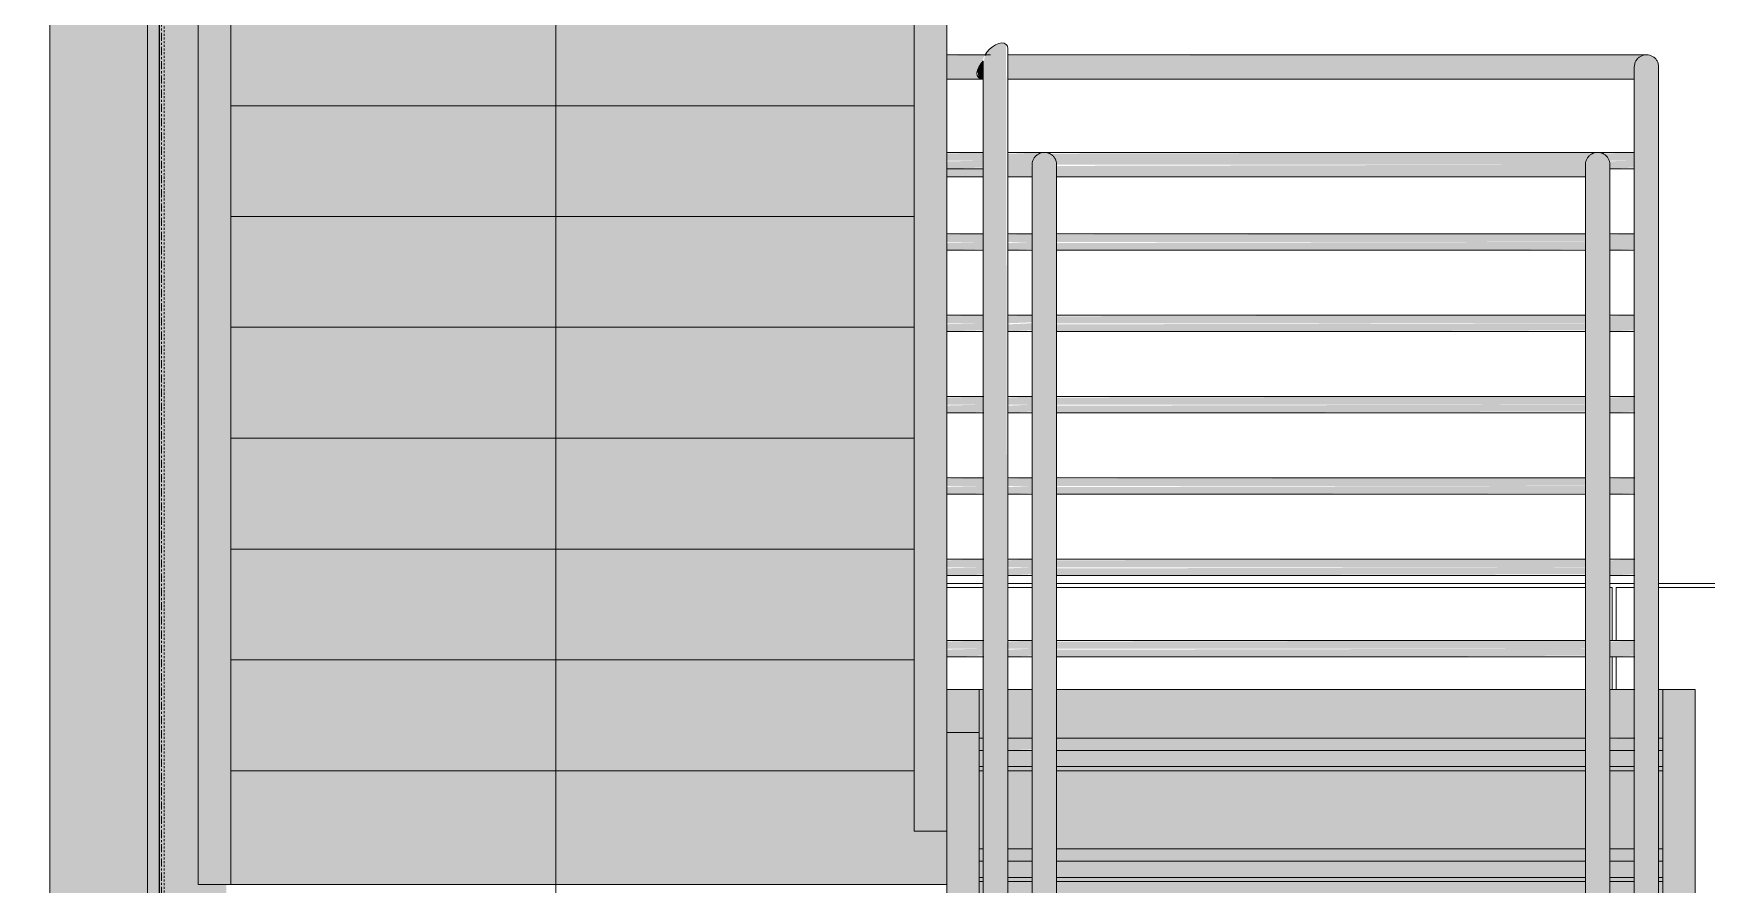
# Model space of a CAD drawing. Header units: inches. Extents: x -27425 to 3657, y -265 to 853.
# Drawn here: x -1337.9 to -1235, y 174.9 to 227.2 of the extents above; entities that cross this region are included whole.
import ezdxf

# ---------------------------------------------------------------- set-up
doc = ezdxf.new("R2010")
doc.units = ezdxf.units.IN
doc.header["$MEASUREMENT"] = 0
doc.linetypes.add('Grid Line 1_2_', pattern=[0.875, 0.5, -0.125, 0.125, -0.125])
doc.linetypes.add('Hidden 1_8_', pattern=[0.1875, 0.125, -0.0625])
for name, color, linetype, lineweight in [('A-FLOR-HRAL', 11, 'Continuous', 9), ('A-WALL', 113, 'Continuous', 9), ('A-WALL-PATT', 111, 'Continuous', 25), ('G-ANNO-SYMB', 111, 'Continuous', 9), ('S-COLS', 52, 'Continuous', 9), ('S-GRID', 1, 'Continuous', 9), ('S-STRS', 31, 'Continuous', 9)]:
    doc.layers.add(name, color=color, linetype=linetype, lineweight=lineweight)

# ---------------------------------------------------------------- blocks, each defined once
blk = doc.blocks.new('W-Wide Flange-Column - W10X33-914859-Section 5')
at = {"layer": 'S-COLS', "linetype": 'Hidden 1_8_'}
blk.add_line((21626.46, 240), (21626.46, 83), dxfattribs=at)
blk = doc.blocks.new('Railing - Railing-908042-Section 5')
at = {"layer": 'A-FLOR-HRAL'}
for points in [[(21716.8, 225.14), (21716.9, 225.52), (21717.18, 225.79), (21717.36, 225.89), (21678.3, 225.83), (21678.3, 225.14), (21712.16, 225.14)], [(21716.8, 163.84), (21716.9, 164.22), (21717.18, 164.49), (21717.55, 164.59), (21717.93, 164.49), (21718.2, 164.22), (21718.3, 163.84), (21718.28, 225.34), (21718.08, 225.67), (21717.75, 225.87), (21717.36, 225.87), (21717, 225.65), (21716.83, 225.34), (21716.8, 225.14), (21716.8, 164.37)], [(21678.3, 224.39), (21716.8, 224.42), (21716.8, 225.14), (21678.3, 225.14), (21678.3, 224.4)], [(21707.32, 219.14), (21713.8, 219.14), (21713.9, 219.52), (21714.18, 219.79), (21714.36, 219.89), (21680.85, 219.82), (21681.08, 219.67), (21681.28, 219.34), (21681.3, 219.14), (21702.48, 219.14)], [(21707.32, 218.39), (21713.8, 218.42), (21713.8, 219.14), (21681.3, 219.06), (21681.3, 218.39), (21702.48, 218.39)], [(21715.3, 157.84), (21715.28, 219.34), (21715.08, 219.67), (21714.75, 219.87), (21714.36, 219.87), (21714.02, 219.67), (21713.83, 219.34), (21713.8, 219.14), (21713.83, 158.04), (21714.02, 158.37), (21714.36, 158.57), (21714.75, 158.57), (21715.08, 158.37), (21715.28, 158.04)], [(21715.25, 219.39), (21716.8, 219.39), (21716.8, 219.89), (21714.85, 219.82), (21715.11, 219.64), (21715.25, 219.39)], [(21715.3, 218.89), (21716.8, 218.96), (21716.8, 219.39), (21715.28, 219.34), (21715.3, 218.89)]]:
    blk.add_hatch(color=256, dxfattribs=at).paths.add_polyline_path(points, flags=0)
h = blk.add_hatch(color=256, dxfattribs=at)
h.paths.add_polyline_path([(21702.48, 214.39), (21713.8, 214.4), (21713.8, 214.89), (21681.3, 214.82), (21681.3, 214.39), (21697.64, 214.39)], flags=0)
h.paths.add_polyline_path([(21679.8, 214.39), (21679.8, 214.89), (21678.3, 214.82), (21678.3, 214.39)], flags=0)
h.paths.add_polyline_path([(21715.3, 214.39), (21716.8, 214.39), (21716.8, 214.89), (21715.3, 214.82), (21715.3, 214.39)], flags=0)
h = blk.add_hatch(color=256, dxfattribs=at)
h.paths.add_polyline_path([(21707.32, 213.89), (21713.8, 213.96), (21713.8, 214.39), (21681.3, 214.32), (21681.3, 213.89), (21702.48, 213.89)], flags=0)
h.paths.add_polyline_path([(21678.3, 213.89), (21679.8, 213.96), (21679.8, 214.39), (21678.3, 214.32), (21678.3, 213.9)], flags=0)
h.paths.add_polyline_path([(21715.32, 213.89), (21716.8, 213.96), (21716.8, 214.39), (21715.3, 214.39), (21715.3, 213.89)], flags=0)
h = blk.add_hatch(color=256, dxfattribs=at)
h.paths.add_polyline_path([(21678.3, 209.39), (21679.8, 209.45), (21679.8, 209.89), (21678.3, 209.82), (21678.3, 209.45)], flags=0)
h.paths.add_polyline_path([(21683.11, 209.39), (21713.8, 209.4), (21713.8, 209.89), (21681.3, 209.82), (21681.3, 209.39)], flags=0)
h.paths.add_polyline_path([(21716.8, 209.39), (21716.8, 209.89), (21715.3, 209.82), (21715.3, 209.39)], flags=0)
h = blk.add_hatch(color=256, dxfattribs=at)
h.paths.add_polyline_path([(21697.64, 208.89), (21713.8, 208.96), (21713.8, 209.39), (21681.3, 209.32), (21681.3, 208.89), (21692.8, 208.89)], flags=0)
h.paths.add_polyline_path([(21715.3, 208.89), (21716.8, 208.96), (21716.8, 209.39), (21715.3, 209.39), (21715.3, 208.89)], flags=0)
h.paths.add_polyline_path([(21678.3, 208.89), (21679.8, 208.96), (21679.8, 209.39), (21678.3, 209.32), (21678.3, 208.9)], flags=0)
h = blk.add_hatch(color=256, dxfattribs=at)
h.paths.add_polyline_path([(21697.64, 204.39), (21713.8, 204.4), (21713.8, 204.89), (21681.3, 204.82), (21681.3, 204.39), (21692.8, 204.39)], flags=0)
h.paths.add_polyline_path([(21679.8, 204.39), (21679.8, 204.89), (21678.3, 204.82), (21678.3, 204.39)], flags=0)
h.paths.add_polyline_path([(21715.3, 204.39), (21716.8, 204.39), (21716.8, 204.89), (21715.3, 204.82), (21715.3, 204.39)], flags=0)
h = blk.add_hatch(color=256, dxfattribs=at)
h.paths.add_polyline_path([(21678.3, 203.89), (21679.8, 203.96), (21679.8, 204.39), (21678.3, 204.32), (21678.3, 203.9)], flags=0)
h.paths.add_polyline_path([(21681.3, 203.89), (21713.8, 203.96), (21713.8, 204.39), (21681.3, 204.32), (21681.3, 203.9)], flags=0)
h.paths.add_polyline_path([(21715.3, 203.89), (21716.8, 203.96), (21716.8, 204.39), (21715.3, 204.39), (21715.3, 203.89)], flags=0)
h = blk.add_hatch(color=256, dxfattribs=at)
h.paths.add_polyline_path([(21697.64, 199.39), (21713.8, 199.4), (21713.8, 199.89), (21681.3, 199.82), (21681.3, 199.39), (21692.8, 199.39)], flags=0)
h.paths.add_polyline_path([(21679.8, 199.39), (21679.8, 199.89), (21678.3, 199.82), (21678.3, 199.39)], flags=0)
h.paths.add_polyline_path([(21715.3, 199.39), (21716.8, 199.39), (21716.8, 199.89), (21715.3, 199.82), (21715.3, 199.39)], flags=0)
h = blk.add_hatch(color=256, dxfattribs=at)
h.paths.add_polyline_path([(21678.3, 198.89), (21679.8, 198.96), (21679.8, 199.39), (21678.3, 199.32), (21678.3, 198.9)], flags=0)
h.paths.add_polyline_path([(21681.3, 198.89), (21713.8, 198.96), (21713.8, 199.39), (21681.3, 199.32), (21681.3, 198.9)], flags=0)
h.paths.add_polyline_path([(21715.3, 198.89), (21716.8, 198.96), (21716.8, 199.39), (21715.3, 199.39), (21715.3, 198.89)], flags=0)
h = blk.add_hatch(color=256, dxfattribs=at)
h.paths.add_polyline_path([(21697.64, 194.39), (21713.8, 194.4), (21713.8, 194.89), (21681.3, 194.82), (21681.3, 194.39), (21692.8, 194.39)], flags=0)
h.paths.add_polyline_path([(21679.8, 194.39), (21679.8, 194.89), (21678.3, 194.82), (21678.3, 194.39)], flags=0)
h.paths.add_polyline_path([(21715.3, 194.39), (21716.8, 194.39), (21716.8, 194.89), (21715.3, 194.82), (21715.3, 194.39)], flags=0)
h = blk.add_hatch(color=256, dxfattribs=at)
h.paths.add_polyline_path([(21678.3, 193.89), (21679.8, 193.96), (21679.8, 194.39), (21678.3, 194.32), (21678.3, 193.9)], flags=0)
h.paths.add_polyline_path([(21681.3, 193.89), (21713.8, 193.96), (21713.8, 194.39), (21681.3, 194.32), (21681.3, 193.9)], flags=0)
h.paths.add_polyline_path([(21715.3, 193.89), (21716.8, 193.96), (21716.8, 194.39), (21715.3, 194.39), (21715.3, 193.89)], flags=0)
h = blk.add_hatch(color=256, dxfattribs=at)
h.paths.add_polyline_path([(21697.64, 189.39), (21713.8, 189.4), (21713.8, 189.89), (21681.3, 189.82), (21681.3, 189.39), (21692.8, 189.39)], flags=0)
h.paths.add_polyline_path([(21679.8, 189.39), (21679.8, 189.89), (21678.3, 189.82), (21678.3, 189.39)], flags=0)
h.paths.add_polyline_path([(21715.3, 189.39), (21716.8, 189.39), (21716.8, 189.89), (21715.3, 189.82), (21715.3, 189.39)], flags=0)
h = blk.add_hatch(color=256, dxfattribs=at)
h.paths.add_polyline_path([(21697.64, 188.89), (21713.8, 188.96), (21713.8, 189.39), (21681.3, 189.32), (21681.3, 188.89)], flags=0)
h.paths.add_polyline_path([(21678.3, 188.89), (21679.8, 188.96), (21679.8, 189.39), (21678.3, 189.32), (21678.3, 188.9)], flags=0)
h.paths.add_polyline_path([(21715.3, 188.89), (21716.8, 188.96), (21716.8, 189.39), (21715.3, 189.39), (21715.3, 188.89)], flags=0)
for p, q in [((21717.55, 225.89), (21678.3, 225.89)), ((21678.3, 224.39), (21716.8, 224.39)), ((21716.8, 225.14), (21716.8, 163.84)), ((21718.3, 163.84), (21718.3, 225.14)), ((21714.55, 219.89), (21680.55, 219.89)), ((21713.8, 219.14), (21713.8, 157.84)), ((21716.81, 219.89), (21714.55, 219.89)), ((21715.3, 157.84), (21715.3, 219.14)), ((21681.3, 218.39), (21713.8, 218.39)), ((21715.3, 218.89), (21716.81, 218.89)), ((21679.8, 214.89), (21678.3, 214.89)), ((21713.8, 214.89), (21681.3, 214.89)), ((21716.81, 214.89), (21715.3, 214.89)), ((21678.3, 213.89), (21679.8, 213.89)), ((21681.3, 213.89), (21713.81, 213.89)), ((21715.3, 213.89), (21716.81, 213.89)), ((21679.8, 209.89), (21678.3, 209.89)), ((21713.81, 209.89), (21681.3, 209.89)), ((21716.81, 209.89), (21715.3, 209.89)), ((21678.3, 208.89), (21679.8, 208.89)), ((21681.3, 208.89), (21713.81, 208.89)), ((21715.3, 208.89), (21716.81, 208.89)), ((21679.8, 204.89), (21678.28, 204.89)), ((21713.81, 204.89), (21681.3, 204.89)), ((21716.83, 204.89), (21715.3, 204.89)), ((21678.28, 203.89), (21679.8, 203.89)), ((21681.3, 203.89), (21713.81, 203.89)), ((21715.3, 203.89), (21716.83, 203.89)), ((21679.83, 199.89), (21678.28, 199.89)), ((21713.83, 199.89), (21681.28, 199.89)), ((21716.83, 199.89), (21715.28, 199.89)), ((21678.28, 198.89), (21679.83, 198.89)), ((21681.28, 198.89), (21713.83, 198.89)), ((21715.28, 198.89), (21716.83, 198.89)), ((21679.83, 194.89), (21678.28, 194.89)), ((21713.83, 194.89), (21681.28, 194.89)), ((21716.83, 194.89), (21715.28, 194.89)), ((21678.28, 193.89), (21679.83, 193.89)), ((21681.28, 193.89), (21713.83, 193.89)), ((21715.28, 193.89), (21716.83, 193.89)), ((21679.83, 189.89), (21678.28, 189.89)), ((21713.83, 189.89), (21681.28, 189.89)), ((21716.83, 189.89), (21715.28, 189.89)), ((21678.28, 188.89), (21679.83, 188.89)), ((21681.28, 188.89), (21713.83, 188.89)), ((21715.28, 188.89), (21716.83, 188.89))]:
    blk.add_line(p, q, dxfattribs=at)
for points in [[(21718.3, 225.14), (21718.3, 225.21), (21718.29, 225.34), (21718.21, 225.52), (21718.09, 225.68), (21717.93, 225.8), (21717.75, 225.87), (21717.49, 225.91), (21717.23, 225.84), (21717.02, 225.68), (21716.9, 225.52), (21716.82, 225.34), (21716.8, 225.21), (21716.8, 225.14)], [(21715.3, 219.14), (21715.3, 219.21), (21715.29, 219.34), (21715.21, 219.52), (21715.09, 219.68), (21714.93, 219.8), (21714.75, 219.87), (21714.49, 219.91), (21714.23, 219.84), (21714.02, 219.68), (21713.9, 219.52), (21713.82, 219.34), (21713.8, 219.21), (21713.8, 219.14)]]:
    blk.add_open_spline(points, degree=3, knots=[0, 0, 0, 0, 0.083333, 0.166667, 0.25, 0.333333, 0.416667, 0.5, 0.666667, 0.75, 0.833333, 0.916667, 1, 1, 1, 1], dxfattribs=at)
blk = doc.blocks.new('Railing - Railing-908046-Section 5')
at = {"layer": 'A-FLOR-HRAL'}
for points in [[(21676.8, 219.39), (21676.8, 219.89), (21674.55, 219.82), (21674.55, 219.39)], [(21674.55, 218.89), (21676.8, 218.96), (21676.8, 219.39), (21674.55, 219.33), (21674.55, 218.9)], [(21676.8, 214.39), (21676.8, 214.89), (21674.55, 214.82), (21674.55, 214.39)], [(21674.55, 213.89), (21676.8, 213.96), (21676.8, 214.39), (21674.55, 214.33), (21674.55, 213.9)], [(21676.8, 209.39), (21676.8, 209.89), (21674.55, 209.82), (21674.55, 209.39)], [(21674.55, 208.89), (21676.8, 208.96), (21676.8, 209.39), (21674.55, 209.33), (21674.55, 208.9)], [(21676.8, 204.39), (21676.8, 204.89), (21674.55, 204.82), (21674.55, 204.39), (21675.85, 204.39)], [(21675.85, 203.89), (21676.8, 203.96), (21676.8, 204.39), (21674.55, 204.33), (21674.55, 203.89)], [(21676.8, 199.39), (21676.8, 199.89), (21674.55, 199.82), (21674.55, 199.39), (21675.85, 199.39)], [(21675.85, 198.89), (21676.8, 198.96), (21676.8, 199.39), (21674.55, 199.33), (21674.55, 198.89)], [(21676.8, 194.39), (21676.8, 194.89), (21674.55, 194.82), (21674.55, 194.39), (21675.85, 194.39)], [(21675.85, 193.89), (21676.8, 193.96), (21676.8, 194.39), (21674.55, 194.33), (21674.55, 193.89)], [(21676.8, 189.39), (21676.8, 189.89), (21674.55, 189.82), (21674.55, 189.39), (21675.85, 189.39)], [(21674.55, 188.89), (21676.8, 188.96), (21676.8, 189.39), (21674.55, 189.33), (21674.55, 188.9)]]:
    blk.add_hatch(color=256, dxfattribs=at).paths.add_polyline_path(points, flags=0)
for p, q in [((21676.8, 219.89), (21674.55, 219.89)), ((21674.55, 218.89), (21676.8, 218.89)), ((21676.8, 214.89), (21674.55, 214.89)), ((21674.55, 213.89), (21676.8, 213.89)), ((21676.8, 209.89), (21674.55, 209.89)), ((21674.55, 208.89), (21676.8, 208.89)), ((21676.83, 204.89), (21674.55, 204.89)), ((21674.55, 203.89), (21676.83, 203.89)), ((21676.83, 199.89), (21674.55, 199.89)), ((21674.55, 198.89), (21676.83, 198.89)), ((21676.83, 194.89), (21674.55, 194.89)), ((21674.55, 193.89), (21676.83, 193.89)), ((21676.83, 189.89), (21674.55, 189.89)), ((21674.55, 188.89), (21676.83, 188.89))]:
    blk.add_line(p, q, dxfattribs=at)
blk = doc.blocks.new('Top Rail Type - Top Rail_Internal_-908134-Section 5')
at = {"layer": 'A-FLOR-HRAL'}
for points in [[(21676.8, 169.9), (21676.9, 170.11), (21677.18, 170.27), (21677.75, 170.31), (21678.2, 170.11), (21678.3, 169.9), (21678.2, 226.53), (21677.93, 226.62), (21677.49, 226.47), (21677.18, 226.23), (21676.89, 225.79), (21676.8, 225.31), (21676.8, 170.2)], [(21676.52, 225.14), (21676.9, 225.89), (21674.55, 225.83), (21674.55, 225.14)], [(21676.76, 224.39), (21676.8, 224.4), (21676.8, 225.52), (21676.52, 225.14), (21676.44, 224.95), (21676.5, 224.49), (21676.61, 224.42)], [(21676.76, 224.39), (21676.5, 224.49), (21676.41, 224.77), (21676.52, 225.14), (21674.55, 225.14), (21674.55, 224.39)]]:
    blk.add_hatch(color=256, dxfattribs=at).paths.add_polyline_path(points, flags=0)
for p, q in [((21678.3, 169.9), (21678.3, 226.27)), ((21677.25, 225.89), (21674.55, 225.89)), ((21676.8, 225.48), (21676.8, 169.9)), ((21674.55, 224.39), (21676.76, 224.39))]:
    blk.add_line(p, q, dxfattribs=at)
at = {"layer": 'A-FLOR-HRAL', "flags": 128}
for points in [[(21676.9, 225.85), (21677.02, 226.05), (21677.18, 226.23), (21677.36, 226.39), (21677.55, 226.51), (21677.75, 226.59), (21677.93, 226.62), (21678.08, 226.6), (21678.2, 226.53), (21678.28, 226.42), (21678.3, 226.27)], [(21676.8, 225.52), (21676.64, 225.34), (21676.52, 225.14)], [(21676.52, 225.14), (21676.44, 224.95), (21676.41, 224.77), (21676.43, 224.61), (21676.5, 224.49), (21676.61, 224.42), (21676.76, 224.39)]]:
    blk.add_lwpolyline(points, dxfattribs=at)
blk = doc.blocks.new('Handrail Type - Handrail_Internal_-908220-Section 5')
at = {"layer": 'A-FLOR-HRAL'}
h = blk.add_hatch(color=256, dxfattribs=at)
h.paths.add_polyline_path([(21678.35, 218.39), (21679.8, 218.42), (21679.75, 219.14), (21678.3, 219.14), (21678.3, 218.39)], flags=0)
h.paths.add_polyline_path([(21676.8, 218.39), (21676.8, 218.89), (21674.55, 218.85), (21674.55, 218.39)], flags=0)
for points in [[(21679.8, 219.14), (21679.9, 219.52), (21680.18, 219.79), (21680.36, 219.89), (21678.3, 219.8), (21678.3, 219.14)], [(21681.3, 162.05), (21681.28, 219.34), (21681.08, 219.67), (21680.75, 219.87), (21680.36, 219.87), (21680.02, 219.67), (21679.83, 219.34), (21679.8, 219.14), (21679.83, 162.15), (21680.02, 162.34), (21680.36, 162.45), (21680.93, 162.41), (21681.2, 162.26), (21681.28, 162.15)]]:
    blk.add_hatch(color=256, dxfattribs=at).paths.add_polyline_path(points, flags=0)
for p, q in [((21680.55, 219.89), (21678.3, 219.89)), ((21679.8, 219.14), (21679.8, 162.05)), ((21681.3, 162.05), (21681.3, 219.14)), ((21674.55, 218.39), (21676.8, 218.39)), ((21678.3, 218.39), (21679.8, 218.39))]:
    blk.add_line(p, q, dxfattribs=at)
blk.add_open_spline([(21681.3, 219.14), (21681.3, 219.21), (21681.29, 219.34), (21681.21, 219.52), (21681.09, 219.68), (21680.93, 219.8), (21680.75, 219.87), (21680.49, 219.91), (21680.23, 219.84), (21680.02, 219.68), (21679.9, 219.52), (21679.82, 219.34), (21679.8, 219.21), (21679.8, 219.14)], degree=3, knots=[0, 0, 0, 0, 0.083333, 0.166667, 0.25, 0.333333, 0.416667, 0.5, 0.666667, 0.75, 0.833333, 0.916667, 1, 1, 1, 1], dxfattribs=at)

msp = doc.modelspace()

# ---------------------------------------------------------------- hatches: boundary and pattern name
at = {"layer": 'A-WALL'}
for points in [[(-1330.86, 80), (-1330.86, 240), (-1336.86, 240), (-1336.86, 80), (-1336.11, 80)], [(-1330.11, 80), (-1330.11, 240), (-1330.86, 240), (-1330.86, 80)]]:
    msp.add_hatch(color=256, dxfattribs=at).paths.add_polyline_path(points, flags=0)
at = {"layer": 'A-WALL-PATT', "lineweight": 9}
h = msp.add_hatch(dxfattribs=at)
h.set_pattern_fill('FP_19', color=256, style=0, pattern_type=2)
h.set_pattern_definition([(90, (22015.5, -723.5), (-193, -193), [48, -145]), (180, (22015.5, -723.5), (-2e-14, -193), [96.25, -96.75]), (270, (21919.25, -675.5), (-193, -193), [48, -145]), (180, (22015.5, -675.5), (-2e-14, -193), [96.25, -96.75]), (270, (21919, -675.5), (-193, -193), [48, -145]), (180, (21919, -675.5), (-2e-14, -193), [96.25, -96.75]), (90, (21822.75, -723.5), (-193, -193), [48, -145]), (180, (21919, -723.5), (-2e-14, -193), [96.25, -96.75]), (90, (21967.5, -675.25), (-193, -193), [48, -145]), (180, (22015.75, -675.25), (-2e-14, -193), [48.25, -144.75]), (180, (22015.75, -627.25), (-2e-14, -193), [48.25, -144.75]), (90, (21871, -675.25), (-193, -193), [48, -145]), (180, (21967.25, -675.25), (-2e-14, -193), [96.25, -96.75]), (270, (21967.25, -627.25), (-193, -193), [48, -145]), (180, (21967.25, -627.25), (-2e-14, -193), [96.25, -96.75]), (180, (21870.75, -675.25), (-2e-14, -193), [48, -145]), (270, (21870.75, -627.25), (-193, -193), [48, -145]), (180, (21870.75, -627.25), (-2e-14, -193), [48, -145]), (90, (22015.5, -627), (-193, -193), [48, -145]), (180, (22015.5, -627), (-2e-14, -193), [96.25, -96.75]), (270, (21919.25, -579), (-193, -193), [48, -145]), (180, (22015.5, -579), (-2e-14, -193), [96.25, -96.75]), (270, (21919, -579), (-193, -193), [48, -145]), (180, (21919, -579), (-2e-14, -193), [96.25, -96.75]), (270, (21822.75, -579), (-193, -193), [48, -145]), (180, (21919, -627), (-2e-14, -193), [96.25, -96.75]), (90, (21967.5, -578.75), (-193, -193), [48, -145]), (180, (22015.75, -578.75), (-2e-14, -193), [48.25, -144.75]), (180, (22015.75, -530.75), (-2e-14, -193), [48.25, -144.75]), (90, (21871, -578.75), (-193, -193), [48, -145]), (180, (21967.25, -578.75), (-2e-14, -193), [96.25, -96.75]), (270, (21967.25, -530.75), (-193, -193), [48, -145]), (180, (21967.25, -530.75), (-2e-14, -193), [96.25, -96.75]), (180, (21870.75, -578.75), (-2e-14, -193), [48, -145]), (270, (21870.75, -530.75), (-193, -193), [48, -145]), (180, (21870.75, -530.75), (-2e-14, -193), [48, -145])])
h.paths.add_polyline_path([(-1297.38, 0), (-1281.74, 0), (-1281.74, 52.3), (-1326, 52.3), (-1326, 0), (-1316.75, 0)], flags=0)
h.paths.add_polyline_path([(-1235.74, 0), (-1234.36, 0), (-1234.36, 83), (-1233.36, 83), (-1233.36, 227.78), (-1281.74, 227.78), (-1281.74, 225.89), (-1279.36, 225.89), (-1279.11, 226.23), (-1278.74, 226.51), (-1278.36, 226.62), (-1278.07, 226.51), (-1277.99, 226.27), (-1277.99, 225.89), (-1238.54, 225.87), (-1238.2, 225.67), (-1238.01, 225.34), (-1237.99, 224.61), (-1237.99, 186.89), (-1235.74, 186.89), (-1235.74, 113.59), (-1237.74, 113.59), (-1237.74, 120.59), (-1279.74, 120.59), (-1279.74, 116.88), (-1281.74, 116.88), (-1281.74, 103.3), (-1279.36, 103.3), (-1279.11, 103.63), (-1278.74, 103.92), (-1278.36, 104.03), (-1278.07, 103.92), (-1277.99, 103.67), (-1277.99, 103.3), (-1238.54, 103.27), (-1238.2, 103.08), (-1238.01, 102.74), (-1237.99, 102.02), (-1237.99, 64.3), (-1235.74, 64.3), (-1235.74, 1.4)], flags=0)
h.paths.add_polyline_path([(-1277.99, 64.3), (-1276.49, 64.3), (-1276.49, 66.3), (-1277.99, 66.3)], flags=0)
h.paths.add_polyline_path([(-1258.65, 64.3), (-1242.49, 64.3), (-1242.49, 66.3), (-1274.99, 66.3), (-1274.99, 64.3), (-1268.33, 64.3)], flags=0)
h.paths.add_polyline_path([(-1281.74, 64.3), (-1279.49, 64.3), (-1279.49, 66.3), (-1281.74, 66.3)], flags=0)
h.paths.add_polyline_path([(-1240.99, 64.3), (-1239.49, 64.3), (-1239.49, 66.3), (-1240.99, 66.3)], flags=0)
h.paths.add_polyline_path([(-1273.17, 67.3), (-1242.49, 67.3), (-1242.49, 71.3), (-1274.99, 71.3), (-1274.99, 67.3)], flags=0)
h.paths.add_polyline_path([(-1279.49, 67.3), (-1279.49, 71.3), (-1281.74, 71.3), (-1281.74, 67.3), (-1280.44, 67.3)], flags=0)
h.paths.add_polyline_path([(-1276.49, 67.3), (-1276.49, 71.3), (-1277.99, 71.3), (-1277.99, 67.3)], flags=0)
h.paths.add_polyline_path([(-1239.49, 67.3), (-1239.49, 71.3), (-1240.99, 71.3), (-1240.99, 67.3)], flags=0)
h.paths.add_polyline_path([(-1273.17, 72.3), (-1242.49, 72.3), (-1242.49, 76.3), (-1274.99, 76.3), (-1274.99, 72.3)], flags=0)
h.paths.add_polyline_path([(-1280.44, 72.3), (-1279.49, 72.3), (-1279.49, 76.3), (-1281.74, 76.3), (-1281.74, 72.3)], flags=0)
h.paths.add_polyline_path([(-1277.99, 72.3), (-1276.49, 72.3), (-1276.49, 76.3), (-1277.99, 76.3)], flags=0)
h.paths.add_polyline_path([(-1239.49, 72.3), (-1239.49, 76.3), (-1240.99, 76.3), (-1240.99, 72.3)], flags=0)
h.paths.add_polyline_path([(-1268.33, 77.3), (-1242.49, 77.3), (-1242.49, 81.3), (-1274.99, 81.3), (-1274.99, 77.3), (-1273.17, 77.3)], flags=0)
h.paths.add_polyline_path([(-1276.49, 77.3), (-1276.49, 81.3), (-1277.99, 81.3), (-1277.99, 77.3)], flags=0)
h.paths.add_polyline_path([(-1279.49, 77.3), (-1279.49, 81.3), (-1281.74, 81.3), (-1281.74, 77.3), (-1280.44, 77.3)], flags=0)
h.paths.add_polyline_path([(-1240.99, 77.3), (-1239.49, 77.3), (-1239.49, 81.3), (-1240.99, 81.3), (-1240.99, 81.11)], flags=0)
h.paths.add_polyline_path([(-1244.12, 82.3), (-1242.49, 82.3), (-1242.49, 86.3), (-1274.99, 86.3), (-1274.99, 82.3), (-1248.97, 82.3)], flags=0)
h.paths.add_polyline_path([(-1276.49, 82.3), (-1276.49, 86.3), (-1277.99, 86.3), (-1277.99, 82.3)], flags=0)
h.paths.add_polyline_path([(-1281.74, 82.3), (-1279.49, 82.3), (-1279.49, 86.3), (-1281.74, 86.3), (-1281.74, 85.8)], flags=0)
h.paths.add_polyline_path([(-1239.49, 82.3), (-1239.49, 86.3), (-1240.99, 86.3), (-1240.99, 82.3)], flags=0)
h.paths.add_polyline_path([(-1276.49, 87.3), (-1276.49, 91.3), (-1277.99, 91.3), (-1277.99, 87.3), (-1277.7, 87.3)], flags=0)
h.paths.add_polyline_path([(-1274.99, 87.3), (-1242.49, 87.3), (-1242.49, 91.3), (-1274.99, 91.3), (-1274.99, 90.49)], flags=0)
h.paths.add_polyline_path([(-1281.74, 87.3), (-1279.49, 87.3), (-1279.49, 91.3), (-1281.74, 91.3), (-1281.74, 90.49)], flags=0)
h.paths.add_polyline_path([(-1240.99, 87.3), (-1239.49, 87.3), (-1239.49, 91.3), (-1240.99, 91.3), (-1240.99, 90.49)], flags=0)
h.paths.add_polyline_path([(-1248.97, 92.3), (-1242.49, 92.3), (-1242.49, 95.8), (-1274.99, 95.8), (-1274.99, 92.3), (-1253.81, 92.3)], flags=0)
h.paths.add_polyline_path([(-1281.74, 92.3), (-1279.49, 92.3), (-1279.49, 95.8), (-1281.74, 95.8), (-1281.74, 95.18)], flags=0)
h.paths.add_polyline_path([(-1277.99, 92.3), (-1276.49, 92.3), (-1276.49, 95.8), (-1277.99, 95.76), (-1277.99, 93.06)], flags=0)
h.paths.add_polyline_path([(-1240.99, 92.3), (-1239.49, 92.3), (-1239.49, 96.3), (-1240.99, 96.3), (-1240.99, 95.18)], flags=0)
h.paths.add_polyline_path([(-1275.74, 97.3), (-1239.49, 97.3), (-1239.49, 101.8), (-1277.99, 101.8), (-1277.99, 97.3), (-1275.93, 97.3)], flags=0)
h.paths.add_polyline_path([(-1281.7, 97.3), (-1279.49, 97.3), (-1279.52, 101.8), (-1281.74, 101.8), (-1281.74, 97.3)], flags=0)
h.paths.add_polyline_path([(-1325.27, 163.31), (-1324.89, 163.12), (-1324.93, 163.17), (-1325.11, 163.25)], flags=0)
h.paths.add_polyline_path([(-1325.49, 163.84), (-1325.38, 163.47), (-1325.38, 163.6), (-1325.46, 163.78)], flags=0)
h.paths.add_polyline_path([(-1322.27, 157.31), (-1321.93, 157.12), (-1321.98, 157.2), (-1322.11, 157.25)], flags=0)
h.paths.add_polyline_path([(-1322.49, 157.84), (-1322.38, 157.47), (-1322.38, 157.6), (-1322.46, 157.78)], flags=0)
h.paths.add_polyline_path([(-1325.74, 122.59), (-1325.49, 122.59), (-1325.46, 163.91), (-1325.26, 164.38), (-1324.74, 164.59), (-1324.2, 164.37), (-1323.99, 163.84), (-1323.99, 122.59), (-1322.49, 122.59), (-1322.46, 157.91), (-1322.27, 158.37), (-1321.74, 158.59), (-1321.2, 158.37), (-1320.99, 157.84), (-1320.99, 122.59), (-1288.49, 122.59), (-1288.46, 158.04), (-1288.27, 158.37), (-1287.93, 158.57), (-1287.09, 158.59), (-1285.49, 158.59), (-1285.43, 164.97), (-1285.38, 165.24), (-1285.07, 165.32), (-1284.74, 165.21), (-1284.36, 164.93), (-1283.99, 164.59), (-1281.74, 164.59), (-1281.74, 174.89), (-1326, 174.89), (-1326, 125.59), (-1325.74, 125.59), (-1325.74, 123.31)], flags=0)
h.paths.add_polyline_path([(-1286.99, 122.59), (-1285.49, 122.59), (-1285.49, 157.09), (-1286.99, 157.09), (-1286.99, 123.31)], flags=0)
h.paths.add_polyline_path([(-1283.74, 122.59), (-1283.74, 125.59), (-1281.74, 125.59), (-1281.74, 127.59), (-1283.99, 127.59), (-1283.99, 122.59)], flags=0)
h.paths.add_polyline_path([(-1282.86, 128.59), (-1281.74, 128.59), (-1281.74, 132.59), (-1283.99, 132.59), (-1283.99, 128.59)], flags=0)
h.paths.add_polyline_path([(-1283.99, 133.59), (-1281.74, 133.59), (-1281.74, 137.59), (-1283.99, 137.59), (-1283.99, 137.38)], flags=0)
h.paths.add_polyline_path([(-1283.99, 138.59), (-1281.74, 138.59), (-1281.74, 142.59), (-1283.99, 142.59), (-1283.99, 142.07)], flags=0)
h.paths.add_polyline_path([(-1282.86, 143.59), (-1281.74, 143.59), (-1281.74, 147.59), (-1283.99, 147.59), (-1283.99, 143.59)], flags=0)
h.paths.add_polyline_path([(-1283.99, 148.59), (-1281.74, 148.59), (-1281.74, 152.59), (-1283.99, 152.59), (-1283.99, 151.45)], flags=0)
h.paths.add_polyline_path([(-1282.86, 153.59), (-1281.74, 153.59), (-1281.74, 157.09), (-1283.99, 157.09), (-1283.99, 153.59)], flags=0)
h.paths.add_polyline_path([(-1282.86, 158.59), (-1281.74, 158.59), (-1281.74, 163.09), (-1283.99, 163.09), (-1283.99, 158.59)], flags=0)
h.paths.add_polyline_path([(-1276.49, 186.89), (-1276.49, 188.89), (-1277.99, 188.89), (-1277.99, 186.89)], flags=0)
h.paths.add_polyline_path([(-1246.73, 186.89), (-1242.49, 186.89), (-1242.49, 188.89), (-1274.99, 188.89), (-1274.99, 186.89), (-1258.65, 186.89)], flags=0)
h.paths.add_polyline_path([(-1280.44, 186.89), (-1279.49, 186.89), (-1279.49, 188.89), (-1281.74, 188.89), (-1281.74, 186.89)], flags=0)
h.paths.add_polyline_path([(-1240.99, 186.89), (-1239.49, 186.89), (-1239.49, 188.89), (-1240.99, 188.89)], flags=0)
h.paths.add_polyline_path([(-1239.49, 189.89), (-1239.49, 193.89), (-1240.99, 193.89), (-1240.99, 189.89)], flags=0)
h.paths.add_polyline_path([(-1242.49, 189.89), (-1242.49, 193.89), (-1274.99, 193.89), (-1274.99, 189.89), (-1244.12, 189.89)], flags=0)
h.paths.add_polyline_path([(-1277.99, 189.89), (-1276.49, 189.89), (-1276.49, 193.89), (-1277.99, 193.89), (-1277.99, 193.65)], flags=0)
h.paths.add_polyline_path([(-1281.74, 189.89), (-1279.49, 189.89), (-1279.49, 193.89), (-1281.74, 193.89), (-1281.74, 193.65)], flags=0)
h.paths.add_polyline_path([(-1263.49, 194.89), (-1242.49, 194.89), (-1242.49, 198.89), (-1274.99, 198.89), (-1274.99, 194.89), (-1268.33, 194.89)], flags=0)
h.paths.add_polyline_path([(-1240.99, 194.89), (-1239.49, 194.89), (-1239.49, 198.89), (-1240.99, 198.89), (-1240.99, 198.34)], flags=0)
h.paths.add_polyline_path([(-1277.99, 194.89), (-1276.49, 194.89), (-1276.49, 198.89), (-1277.99, 198.89), (-1277.99, 198.34)], flags=0)
h.paths.add_polyline_path([(-1281.74, 194.89), (-1279.49, 194.89), (-1279.49, 198.89), (-1281.74, 198.89), (-1281.74, 198.34)], flags=0)
h.paths.add_polyline_path([(-1268.33, 199.89), (-1242.49, 199.89), (-1242.49, 203.89), (-1274.99, 203.89), (-1274.99, 199.89), (-1273.17, 199.89)], flags=0)
h.paths.add_polyline_path([(-1281.74, 199.89), (-1279.49, 199.89), (-1279.49, 203.89), (-1281.74, 203.89), (-1281.74, 203.03)], flags=0)
h.paths.add_polyline_path([(-1240.99, 199.89), (-1239.49, 199.89), (-1239.49, 203.89), (-1240.99, 203.89), (-1240.99, 203.03)], flags=0)
h.paths.add_polyline_path([(-1276.49, 199.89), (-1276.49, 203.89), (-1277.99, 203.89), (-1277.99, 199.89)], flags=0)
h.paths.add_polyline_path([(-1258.65, 204.89), (-1242.49, 204.89), (-1242.49, 208.89), (-1274.99, 208.89), (-1274.99, 204.89), (-1263.49, 204.89)], flags=0)
h.paths.add_polyline_path([(-1277.99, 204.89), (-1276.49, 204.89), (-1276.49, 208.89), (-1277.99, 208.89), (-1277.99, 207.71)], flags=0)
h.paths.add_polyline_path([(-1239.49, 204.89), (-1239.49, 208.89), (-1240.99, 208.89), (-1240.99, 204.89)], flags=0)
h.paths.add_polyline_path([(-1279.49, 204.89), (-1279.49, 208.89), (-1281.74, 208.89), (-1281.74, 204.89), (-1280.44, 204.89)], flags=0)
h.paths.add_polyline_path([(-1276.49, 209.89), (-1276.49, 213.89), (-1277.99, 213.89), (-1277.99, 209.89)], flags=0)
h.paths.add_polyline_path([(-1268.33, 209.89), (-1242.49, 209.89), (-1242.49, 213.89), (-1274.99, 213.89), (-1274.99, 209.89), (-1273.17, 209.89)], flags=0)
h.paths.add_polyline_path([(-1240.99, 209.89), (-1239.49, 209.89), (-1239.49, 213.89), (-1240.99, 213.89), (-1240.99, 212.4)], flags=0)
h.paths.add_polyline_path([(-1281.74, 209.89), (-1279.49, 209.89), (-1279.49, 213.89), (-1281.74, 213.89), (-1281.74, 212.4)], flags=0)
h.paths.add_polyline_path([(-1244.12, 214.89), (-1242.49, 214.89), (-1242.49, 218.39), (-1274.99, 218.39), (-1274.99, 214.89), (-1248.97, 214.89)], flags=0)
h.paths.add_polyline_path([(-1240.99, 214.89), (-1239.49, 214.89), (-1239.49, 218.89), (-1240.99, 218.89), (-1240.99, 217.09)], flags=0)
h.paths.add_polyline_path([(-1281.74, 214.89), (-1279.49, 214.89), (-1279.49, 218.39), (-1281.74, 218.39), (-1281.74, 217.09)], flags=0)
h.paths.add_polyline_path([(-1276.49, 214.89), (-1276.49, 218.39), (-1277.99, 218.35), (-1277.99, 214.89)], flags=0)
h.paths.add_polyline_path([(-1277.99, 219.89), (-1239.49, 219.89), (-1239.49, 224.39), (-1277.99, 224.39), (-1277.99, 221.78)], flags=0)
h.paths.add_polyline_path([(-1281.74, 219.89), (-1279.49, 219.89), (-1279.52, 224.39), (-1281.74, 224.39), (-1281.74, 221.78)], flags=0)
h.paths.add_polyline_path([(-851.47, 288.12), (-843.5, 288.12), (-843.5, 252), (-740.61, 252), (-740.61, 290.44), (-847.88, 288.2)], flags=0)
h.paths.add_polyline_path([(-1092.72, 283.08), (-1084.75, 283.08), (-1084.75, 252), (-851.47, 252), (-851.47, 288.12), (-1089.13, 283.15)], flags=0)
h.paths.add_polyline_path([(-1233.36, 240), (-1233.36, 252), (-1092.72, 252), (-1092.72, 283.08), (-1209.28, 280.64), (-1283.99, 288.46), (-1283.99, 250), (-1283.74, 250), (-1283.74, 253.59), (-1281.74, 253.59), (-1281.74, 240), (-1239.28, 240)], flags=0)
h.paths.add_polyline_path([(-1323.99, 250), (-1322.49, 250), (-1322.43, 287.43), (-1322.27, 287.74), (-1321.93, 287.97), (-1321.54, 287.97), (-1321.2, 287.74), (-1321.01, 287.35), (-1320.99, 286.35), (-1320.99, 250), (-1288.49, 250), (-1288.46, 287.35), (-1288.27, 287.74), (-1287.93, 287.97), (-1287.54, 287.97), (-1287.2, 287.74), (-1287.01, 287.35), (-1286.99, 286.35), (-1286.99, 250), (-1285.49, 250), (-1285.49, 288.62), (-1323.99, 292.65), (-1323.99, 254.6)], flags=0)
h.paths.add_polyline_path([(-1326, 292.86), (-1568.86, 318.3), (-1568.86, 252), (-1333.97, 252), (-1333.97, 292.86), (-1326.43, 292.86)], flags=0)
h.paths.add_polyline_path([(-1325.74, 250), (-1325.49, 250), (-1325.49, 292.81), (-1326, 292.86), (-1326, 253.59), (-1325.74, 253.59), (-1325.74, 252.26)], flags=0)
h.paths.add_polyline_path([(-1783.34, 252), (-1573.61, 252), (-1573.61, 318.8), (-1777.9, 340.17), (-1776.73, 339.08), (-1781.54, 275.76)], flags=0)
at = {"layer": 'S-COLS'}
msp.add_hatch(color=256, dxfattribs=at).paths.add_polyline_path([(-1329.11, 0), (-1326, 0), (-1326, 52.3), (-1327.74, 52.3), (-1327.74, 125.59), (-1326, 125.66), (-1326, 174.89), (-1327.74, 174.89), (-1327.74, 253.59), (-1326, 253.59), (-1326, 292.86), (-1333.97, 292.86), (-1333.97, 252), (-1329.73, 252), (-1329.73, 240), (-1330.11, 240), (-1330.11, 83), (-1329.11, 83), (-1329.11, 20.16)], flags=0)
at = {"layer": 'S-STRS'}
for points in [[(-1325.74, 174.89), (-1325.74, 239.47), (-1327.74, 239.47), (-1327.74, 174.89), (-1326.43, 174.89)], [(-1281.74, 178.18), (-1281.74, 239.47), (-1283.74, 239.47), (-1283.74, 178.18), (-1282.86, 178.18)], [(-1307.07, 222.76), (-1283.74, 222.76), (-1283.76, 229.57), (-1325.74, 229.57), (-1325.74, 222.76), (-1311.91, 222.76)], [(-1325.74, 215.95), (-1283.74, 215.95), (-1283.76, 222.76), (-1325.74, 222.76), (-1325.74, 217.09)], [(-1302.22, 209.14), (-1283.74, 209.14), (-1283.76, 215.95), (-1325.74, 215.95), (-1325.74, 209.14), (-1307.07, 209.14)], [(-1292.54, 202.32), (-1283.74, 202.32), (-1283.76, 209.14), (-1325.74, 209.14), (-1325.74, 202.32), (-1297.38, 202.32)], [(-1302.22, 195.51), (-1283.74, 195.51), (-1283.76, 202.32), (-1325.74, 202.32), (-1325.74, 195.51), (-1307.07, 195.51)], [(-1287.7, 188.7), (-1283.74, 188.7), (-1283.74, 195.51), (-1325.74, 195.51), (-1325.74, 188.7), (-1297.38, 188.7)], [(-1297.38, 181.89), (-1283.74, 181.89), (-1283.74, 188.7), (-1325.74, 188.7), (-1325.74, 181.89), (-1316.75, 181.89)], [(-1279.74, 184.24), (-1279.74, 186.89), (-1281.74, 186.89), (-1281.74, 184.24), (-1280.44, 184.24)], [(-1237.74, 125.59), (-1235.74, 125.59), (-1235.74, 186.89), (-1237.74, 186.89), (-1237.74, 128)]]:
    msp.add_hatch(color=256, dxfattribs=at).paths.add_polyline_path(points, flags=0)
h = msp.add_hatch(color=256, dxfattribs=at)
h.paths.add_polyline_path([(-1283.74, 174.89), (-1281.74, 174.89), (-1281.74, 178.18), (-1283.74, 178.18), (-1283.74, 181.89), (-1325.74, 181.89), (-1325.74, 174.89), (-1287.7, 174.89)], flags=0)
h.paths.add_polyline_path([(-1258.65, 183.89), (-1242.49, 183.89), (-1242.49, 186.89), (-1274.99, 186.89), (-1274.99, 183.89)], flags=0)
h.paths.add_polyline_path([(-1237.74, 183.89), (-1237.74, 186.89), (-1237.99, 186.89), (-1237.99, 183.89)], flags=0)
h.paths.add_polyline_path([(-1240.99, 183.89), (-1239.49, 183.89), (-1239.49, 186.89), (-1240.99, 186.89)], flags=0)
h.paths.add_polyline_path([(-1276.49, 183.89), (-1276.49, 186.89), (-1277.99, 186.89), (-1277.99, 183.89)], flags=0)
h.paths.add_polyline_path([(-1279.74, 183.89), (-1279.49, 183.89), (-1279.49, 186.89), (-1279.74, 186.89), (-1279.74, 184.27)], flags=0)
h = msp.add_hatch(color=256, dxfattribs=at)
h.paths.add_polyline_path([(-1281.74, 130.99), (-1279.74, 130.99), (-1279.74, 132.59), (-1281.74, 132.59)], flags=0)
h.paths.add_polyline_path([(-1281.74, 133.59), (-1279.74, 133.59), (-1279.74, 137.59), (-1281.74, 137.59), (-1281.74, 137.38)], flags=0)
h.paths.add_polyline_path([(-1281.74, 138.59), (-1279.74, 138.59), (-1279.74, 142.59), (-1281.74, 142.59), (-1281.74, 142.07)], flags=0)
h.paths.add_polyline_path([(-1279.74, 143.59), (-1279.74, 147.59), (-1281.74, 147.59), (-1281.74, 143.59)], flags=0)
h.paths.add_polyline_path([(-1281.74, 148.59), (-1279.74, 148.59), (-1279.74, 152.59), (-1281.74, 152.59), (-1281.74, 151.45)], flags=0)
h.paths.add_polyline_path([(-1279.74, 153.59), (-1279.74, 157.09), (-1281.74, 157.09), (-1281.74, 153.59)], flags=0)
h.paths.add_polyline_path([(-1279.74, 158.59), (-1279.74, 163.09), (-1281.74, 163.09), (-1281.74, 158.59), (-1280.44, 158.59)], flags=0)
h.paths.add_polyline_path([(-1279.74, 164.59), (-1279.74, 184.24), (-1281.74, 184.24), (-1281.74, 164.59), (-1280.44, 164.59)], flags=0)
h = msp.add_hatch(color=256, dxfattribs=at)
h.paths.add_polyline_path([(-1246.5, 183.14), (-1242.49, 183.14), (-1242.49, 183.89), (-1274.99, 183.89), (-1274.99, 183.14), (-1255.17, 183.14)], flags=0)
h.paths.add_polyline_path([(-1279.74, 183.14), (-1279.49, 183.15), (-1279.49, 183.89), (-1279.74, 183.89)], flags=0)
h.paths.add_polyline_path([(-1237.74, 183.14), (-1237.74, 183.89), (-1237.99, 183.89), (-1237.99, 183.14)], flags=0)
h.paths.add_polyline_path([(-1239.49, 183.14), (-1239.49, 183.89), (-1240.99, 183.83), (-1240.99, 183.14)], flags=0)
h.paths.add_polyline_path([(-1277.99, 183.14), (-1276.49, 183.2), (-1276.49, 183.89), (-1277.99, 183.89), (-1277.99, 183.17)], flags=0)
h = msp.add_hatch(color=256, dxfattribs=at)
h.paths.add_polyline_path([(-1242.49, 182.14), (-1242.49, 183.14), (-1274.99, 183.14), (-1274.99, 182.14), (-1246.68, 182.14)], flags=0)
h.paths.add_polyline_path([(-1279.74, 182.14), (-1279.49, 182.14), (-1279.49, 183.14), (-1279.74, 183.14)], flags=0)
h.paths.add_polyline_path([(-1237.74, 182.14), (-1237.74, 183.14), (-1237.99, 183.14), (-1237.99, 182.14)], flags=0)
h.paths.add_polyline_path([(-1239.49, 182.14), (-1239.49, 183.14), (-1240.99, 183.14), (-1240.99, 182.14)], flags=0)
h.paths.add_polyline_path([(-1277.99, 182.14), (-1276.49, 182.14), (-1276.49, 183.14), (-1277.99, 183.14)], flags=0)
h = msp.add_hatch(color=256, dxfattribs=at)
h.paths.add_polyline_path([(-1258.65, 181.89), (-1242.49, 181.89), (-1242.49, 182.14), (-1274.99, 182.14), (-1274.99, 181.89)], flags=0)
h.paths.add_polyline_path([(-1279.49, 181.89), (-1279.49, 182.14), (-1279.74, 182.14), (-1279.74, 181.89)], flags=0)
h.paths.add_polyline_path([(-1277.99, 181.89), (-1276.49, 181.89), (-1276.49, 182.14), (-1277.99, 182.14)], flags=0)
h.paths.add_polyline_path([(-1237.74, 181.89), (-1237.74, 182.14), (-1237.99, 182.14), (-1237.99, 181.89)], flags=0)
h.paths.add_polyline_path([(-1239.49, 181.89), (-1239.49, 182.14), (-1240.99, 182.14), (-1240.99, 181.89)], flags=0)
h = msp.add_hatch(color=256, dxfattribs=at)
h.paths.add_polyline_path([(-1279.74, 177.08), (-1279.49, 177.08), (-1279.49, 181.89), (-1279.74, 181.89), (-1279.74, 177.24)], flags=0)
h.paths.add_polyline_path([(-1277.99, 177.08), (-1276.49, 177.08), (-1276.49, 181.89), (-1277.99, 181.89)], flags=0)
h.paths.add_polyline_path([(-1274.99, 177.08), (-1242.49, 177.08), (-1242.49, 181.89), (-1274.99, 181.89)], flags=0)
h.paths.add_polyline_path([(-1237.74, 177.08), (-1237.74, 181.89), (-1237.99, 181.89), (-1237.99, 177.08)], flags=0)
h.paths.add_polyline_path([(-1239.49, 177.08), (-1239.49, 181.89), (-1240.99, 181.89), (-1240.99, 177.08)], flags=0)
h = msp.add_hatch(color=256, dxfattribs=at)
h.paths.add_polyline_path([(-1242.49, 176.33), (-1242.49, 177.08), (-1274.99, 177.08), (-1274.99, 176.33), (-1246.5, 176.33)], flags=0)
h.paths.add_polyline_path([(-1279.49, 176.33), (-1279.49, 177.08), (-1279.74, 177.08), (-1279.74, 176.33)], flags=0)
h.paths.add_polyline_path([(-1237.74, 176.33), (-1237.74, 177.08), (-1237.99, 177.08), (-1237.99, 176.33)], flags=0)
h.paths.add_polyline_path([(-1277.99, 176.33), (-1276.49, 176.33), (-1276.49, 177.08), (-1277.99, 177.08)], flags=0)
h.paths.add_polyline_path([(-1239.49, 176.33), (-1239.49, 177.08), (-1240.99, 177.08), (-1240.99, 176.33)], flags=0)
h = msp.add_hatch(color=256, dxfattribs=at)
h.paths.add_polyline_path([(-1279.74, 175.33), (-1279.49, 175.33), (-1279.49, 176.33), (-1279.74, 176.33)], flags=0)
h.paths.add_polyline_path([(-1270.79, 175.33), (-1242.49, 175.33), (-1242.49, 176.33), (-1274.99, 176.33), (-1274.99, 175.33)], flags=0)
h.paths.add_polyline_path([(-1277.99, 175.33), (-1276.49, 175.33), (-1276.49, 176.33), (-1277.99, 176.33)], flags=0)
h.paths.add_polyline_path([(-1237.99, 175.33), (-1237.74, 175.33), (-1237.74, 176.33), (-1237.99, 176.33)], flags=0)
h.paths.add_polyline_path([(-1239.49, 175.33), (-1239.49, 176.33), (-1240.99, 176.33), (-1240.99, 175.33)], flags=0)
h = msp.add_hatch(color=256, dxfattribs=at)
h.paths.add_polyline_path([(-1279.74, 175.08), (-1279.49, 175.08), (-1279.49, 175.33), (-1279.74, 175.33)], flags=0)
h.paths.add_polyline_path([(-1270.76, 175.08), (-1242.49, 175.08), (-1242.49, 175.33), (-1274.99, 175.33), (-1274.99, 175.08)], flags=0)
h.paths.add_polyline_path([(-1237.74, 175.08), (-1237.74, 175.33), (-1237.99, 175.33), (-1237.99, 175.08)], flags=0)
h.paths.add_polyline_path([(-1276.49, 175.08), (-1276.49, 175.33), (-1277.99, 175.33), (-1277.99, 175.08)], flags=0)
h.paths.add_polyline_path([(-1239.49, 175.08), (-1239.49, 175.33), (-1240.99, 175.33), (-1240.99, 175.08)], flags=0)
h = msp.add_hatch(color=256, dxfattribs=at)
h.paths.add_polyline_path([(-1279.74, 170.27), (-1279.49, 170.31), (-1279.49, 175.08), (-1279.74, 175.08), (-1279.74, 170.31)], flags=0)
h.paths.add_polyline_path([(-1277.99, 170.27), (-1276.49, 170.27), (-1276.49, 175.08), (-1277.99, 175.08)], flags=0)
h.paths.add_polyline_path([(-1274.99, 170.27), (-1242.49, 170.27), (-1242.49, 175.08), (-1274.99, 175.08)], flags=0)
h.paths.add_polyline_path([(-1237.74, 170.27), (-1237.74, 175.08), (-1237.99, 175.08), (-1237.99, 170.27)], flags=0)
h.paths.add_polyline_path([(-1239.49, 170.27), (-1239.49, 175.08), (-1240.99, 175.08), (-1240.99, 170.27)], flags=0)

# ---------------------------------------------------------------- linework, layer by layer
at = {"layer": 'A-WALL'}
for p, q in [((-1336.86, 240), (-1336.86, 80)), ((-1330.86, 240), (-1330.86, 80))]:
    msp.add_line(p, q, dxfattribs=at)
at = {"layer": 'A-WALL', "lineweight": 25}
msp.add_line((-1330.11, 80), (-1330.11, 240), dxfattribs=at)
at = {"layer": 'G-ANNO-SYMB'}
msp.add_line((-1305.77, 545.16), (-1305.77, -54.82), dxfattribs=at)
at = {"layer": 'S-GRID', "linetype": 'Grid Line 1_2_'}
msp.add_line((-1329.99, -132), (-1329.99, 648.66), dxfattribs=at)
at = {"layer": 'S-STRS'}
for p, q in [((-1327.74, 239.47), (-1327.74, 174.89)), ((-1325.74, 239.47), (-1325.74, 174.89)), ((-1283.74, 239.47), (-1283.74, 178.18)), ((-1281.74, 239.47), (-1281.74, 181.83)), ((-1283.74, 222.76), (-1325.74, 222.76)), ((-1283.74, 215.95), (-1325.74, 215.95)), ((-1283.74, 209.14), (-1325.74, 209.14)), ((-1283.74, 202.32), (-1325.74, 202.32)), ((-1283.74, 195.51), (-1325.74, 195.51)), ((-1283.74, 188.7), (-1325.74, 188.7)), ((-1281.74, 186.89), (-1279.74, 186.89)), ((-1279.74, 186.89), (-1279.48, 186.89)), ((-1279.74, 184.27), (-1279.74, 186.89)), ((-1277.99, 186.89), (-1276.46, 186.89)), ((-1275.01, 186.89), (-1242.46, 186.89)), ((-1241.01, 186.89), (-1239.46, 186.89)), ((-1238.01, 186.89), (-1237.74, 186.89)), ((-1237.74, 186.89), (-1235.74, 186.89)), ((-1235.74, 186.89), (-1237.74, 186.89)), ((-1237.74, 186.89), (-1237.74, 125.59)), ((-1235.74, 125.59), (-1235.74, 186.89)), ((-1279.74, 184.24), (-1281.74, 184.24)), ((-1279.74, 164.59), (-1279.74, 184.24)), ((-1279.74, 183.89), (-1279.48, 183.89)), ((-1279.48, 183.14), (-1279.74, 183.14)), ((-1277.99, 183.89), (-1276.46, 183.89)), ((-1276.46, 183.14), (-1277.99, 183.14)), ((-1275.01, 183.89), (-1242.46, 183.89)), ((-1242.46, 183.14), (-1275.01, 183.14)), ((-1241.01, 183.89), (-1239.46, 183.89)), ((-1239.46, 183.14), (-1241.01, 183.14)), ((-1238.01, 183.89), (-1237.74, 183.89)), ((-1237.74, 183.14), (-1238.01, 183.14)), ((-1279.74, 182.14), (-1279.48, 182.14)), ((-1277.99, 182.14), (-1276.46, 182.14)), ((-1275.01, 182.14), (-1242.46, 182.14)), ((-1241.01, 182.14), (-1239.49, 182.14)), ((-1237.99, 182.14), (-1237.74, 182.14)), ((-1283.74, 181.89), (-1325.74, 181.89)), ((-1281.74, 181.83), (-1281.74, 164.57)), ((-1279.48, 181.89), (-1279.74, 181.89)), ((-1279.48, 181.89), (-1279.74, 181.89)), ((-1276.46, 181.89), (-1277.99, 181.89)), ((-1276.46, 181.89), (-1277.99, 181.89)), ((-1242.46, 181.89), (-1275.01, 181.89)), ((-1242.46, 181.89), (-1275.01, 181.89)), ((-1239.49, 181.89), (-1241.01, 181.89)), ((-1239.49, 181.89), (-1241.01, 181.89)), ((-1237.74, 181.89), (-1237.99, 181.89)), ((-1237.74, 181.89), (-1237.99, 181.89)), ((-1283.74, 178.18), (-1281.74, 178.18)), ((-1279.74, 177.08), (-1279.48, 177.08)), ((-1277.99, 177.08), (-1276.48, 177.08)), ((-1274.99, 177.08), (-1242.46, 177.08)), ((-1241.01, 177.08), (-1239.49, 177.08)), ((-1237.99, 177.08), (-1237.74, 177.08)), ((-1279.74, 176.33), (-1279.48, 176.33)), ((-1277.99, 176.33), (-1276.48, 176.33)), ((-1274.99, 176.33), (-1242.49, 176.33)), ((-1240.99, 176.33), (-1239.49, 176.33)), ((-1237.99, 176.33), (-1237.74, 176.33)), ((-1327.74, 174.89), (-1325.74, 174.89)), ((-1325.74, 174.89), (-1327.74, 174.89)), ((-1325.74, 174.89), (-1281.74, 174.89)), ((-1279.48, 175.33), (-1279.74, 175.33)), ((-1279.48, 175.08), (-1279.74, 175.08)), ((-1279.48, 175.08), (-1279.74, 175.08)), ((-1276.48, 175.33), (-1277.99, 175.33)), ((-1276.48, 175.08), (-1277.99, 175.08)), ((-1276.48, 175.08), (-1277.99, 175.08)), ((-1242.49, 175.33), (-1274.99, 175.33)), ((-1242.49, 175.08), (-1274.99, 175.08)), ((-1242.49, 175.08), (-1274.99, 175.08)), ((-1239.49, 175.33), (-1240.99, 175.33)), ((-1239.49, 175.08), (-1240.99, 175.08)), ((-1239.49, 175.08), (-1240.99, 175.08)), ((-1237.74, 175.33), (-1237.99, 175.33)), ((-1237.74, 175.08), (-1237.99, 175.08)), ((-1237.74, 175.08), (-1237.99, 175.08))]:
    msp.add_line(p, q, dxfattribs=at)

# ---------------------------------------------------------------- block references
at = {"layer": 'A-FLOR-HRAL'}
for name in ['Railing - Railing-908042-Section 5', 'Top Rail Type - Top Rail_Internal_-908134-Section 5', 'Railing - Railing-908046-Section 5', 'Handrail Type - Handrail_Internal_-908220-Section 5']:
    msp.add_blockref(name, (-22956.29, 0), dxfattribs=at)
at = {"layer": 'S-COLS', "linetype": 'Hidden 1_8_'}
msp.add_blockref('W-Wide Flange-Column - W10X33-914859-Section 5', (-22956.29, 0), dxfattribs=at)

doc.saveas('drawing.dxf')
